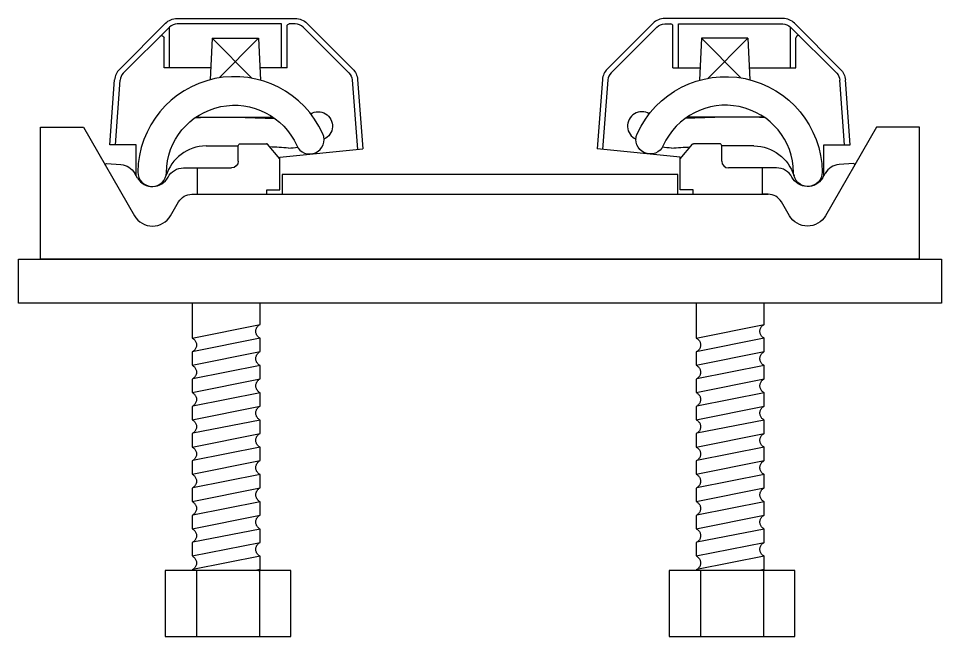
# Model space of a CAD drawing. Header units: metres. Extents: x -1 to 17, y -1 to 366.
# Drawn here: x -0.21 to 0.21, y 69.7897 to 70.071 of the extents above; entities that cross this region are included whole.
import ezdxf

# ---------------------------------------------------------------- set-up
doc = ezdxf.new("R2010")
doc.units = ezdxf.units.M

# ---------------------------------------------------------------- blocks, each defined once
blk = doc.blocks.new('SSB_SSB-BEVESTIGING_KUNSTSTOFPLAAT_ABC_1-D')
for p, q in [((-0.1640970289569814, 0.04783329396852787), (-0.1431126758055296, 0.06881764711997967)), ((-0.137809374945602, 0.07101434626243572), (-0.08402257838054503, 0.07101434626243572)), ((-0.09027097286983335, 0.04851434626243572), (-0.09027097286983335, 0.06851434626243573)), ((-0.08777097286983335, 0.04851434626243572), (-0.08777097286983335, 0.06751434626243573)), ((-0.08402257838054503, 0.06851434626243573), (-0.08677097286983336, 0.06851434626243573)), ((-0.07871927752300108, 0.06881764711997967), (-0.05790861302657868, 0.04800698262594379)), ((0.07872249136949831, 0.06881764711997967), (0.05791182687307592, 0.04800698262594379)), ((0.1378125887920993, 0.07101434626243572), (0.08402579222704226, 0.07101434626243572)), ((0.08402579222704226, 0.06851434626243573), (0.0867741867163306, 0.06851434626243573)), ((0.0877741867163306, 0.04851434626243572), (0.0877741867163306, 0.06751434626243573)), ((0.09027418671633058, 0.04851434626243572), (0.09027418671633058, 0.06851434626243573)), ((0.1641002428034786, 0.04783329396852787), (0.1431158896520268, 0.06881764711997967)), ((-0.1623292620040156, 0.04606552701556139), (-0.1413449088525638, 0.06704988016701319)), ((-0.1412709728698334, 0.04851434626243572), (-0.1412709728698334, 0.06712230133573613)), ((-0.05967637998147694, 0.04623921567342914), (-0.08048704447551573, 0.06704988016746502)), ((0.05967959382797417, 0.04623921567342914), (0.08049025832201297, 0.06704988016746502)), ((0.1412741867163306, 0.04851434626243572), (0.1412741867163306, 0.06712230133573613)), ((0.1623324758505129, 0.04606552701556139), (0.1413481226990611, 0.06704988016701319)), ((-0.1437709728698334, 0.04851434626243572), (-0.1437709728698334, 0.06220960258625128)), ((-0.1218043912606037, 0.06206708845499306), (-0.1227521878231171, 0.04311115779945322)), ((-0.1218043912606037, 0.06206708850267678), (-0.1037709251225679, 0.04379787499585946)), ((-0.1218043912606037, 0.06206708845499306), (-0.1008043912606037, 0.06206708845499306)), ((-0.1186660636228509, 0.04396610197710252), (-0.1008043912606037, 0.06206708850267678)), ((-0.1008043912606037, 0.06206708845499306), (-0.09984553212175525, 0.04289041629463318)), ((0.100807605107101, 0.06206708845499306), (0.09984874596825248, 0.04289041629463318)), ((0.1186692774693482, 0.04396610197710252), (0.100807605107101, 0.06206708850267678)), ((0.121807605107101, 0.06206708845499306), (0.100807605107101, 0.06206708845499306)), ((0.121807605107101, 0.06206708850267678), (0.1037741389690651, 0.04379787499585946)), ((0.121807605107101, 0.06206708845499306), (0.1227554016696144, 0.04311115779945322)), ((0.1437741867163306, 0.04851434626243572), (0.1437741867163306, 0.06220960258625128)), ((-0.1224820283914916, 0.04851434626243572), (-0.1437709728698334, 0.04851434626243572)), ((-0.08777097286983335, 0.04851434626243572), (-0.1001267361075545, 0.04851434626243572)), ((0.0877741867163306, 0.04851434626243572), (0.1001299499540517, 0.04851434626243572)), ((0.1224852422379889, 0.04851434626243572), (0.1437741867163306, 0.04851434626243572)), ((-0.1684159766630735, 0.01351434626243572), (-0.1662741140679398, 0.04307205006416916)), ((-0.1659094215099642, 0.01351434626243572), (-0.1637806520779879, 0.0428913644126551)), ((-0.05822122205302731, 0.04301162300985088), (-0.05580169430969545, 0.01142687825053363)), ((-0.05572852520271263, 0.04320257434509258), (-0.05331343093432079, 0.01167570458835835)), ((0.05573173904920987, 0.04320257434509258), (0.05331664478081802, 0.01167570458835835)), ((0.05822443589952454, 0.04301162300985088), (0.05580490815619269, 0.01142687825053363)), ((0.1659126353564614, 0.01351434626243572), (0.1637838659244852, 0.0428913644126551)), ((0.1684191905095708, 0.01351434626243572), (0.1662773279144371, 0.04307205006416916)), ((-0.1292611735697574, 0.02607150966047557), (-0.09414267948802736, 0.02606284241876565)), ((0.1292643874162546, 0.02607150966047557), (0.0941458933345246, 0.02606284241876565)), ((-0.1999983930767514, -0.03849279362298694), (-0.1999983930767514, 0.02150720637701306)), ((-0.1999983930767514, 0.02150720637701306), (-0.180463983076904, 0.02150720637701306)), ((-0.180463983076904, 0.02150720637701306), (-0.1572256330789067, -0.01874279362298694)), ((0.1804671969234012, 0.02150720637701306), (0.1572288469254039, -0.01874279362298694)), ((0.2000016069232486, 0.02150720637701306), (0.1804671969234012, 0.02150720637701306)), ((0.2000016069232486, -0.03849279362298694), (0.2000016069232486, 0.02150720637701306)), ((-0.1564159766630735, 0.01351434626243572), (-0.1684159766630735, 0.01351434626243572)), ((-0.1100031964362599, 0.006014344820006227), (-0.1100031971753575, 0.01301434482000623)), ((-0.1090031973064877, 0.01401434491537366), (-0.09710919724116103, 0.0140143462505177)), ((-0.09112019659886138, 0.007153346952421999), (-0.09672619722494856, 0.01383634627722058)), ((0.09112341044535861, 0.007153346952421999), (0.0967294110714458, 0.01383634627722058)), ((0.109006411152985, 0.01401434491537366), (0.09711241108765827, 0.0140143462505177)), ((0.1100064102827571, 0.006014344820006227), (0.1100064110218547, 0.01301434482000623)), ((0.1564191905095708, 0.01351434626243572), (0.1684191905095708, 0.01351434626243572)), ((-0.09100319661900722, 0.00790672700284631), (-0.05331343093432079, 0.01167570458835835)), ((0.09100641046550445, 0.00790672700284631), (0.05331664478081802, 0.01167570458835835)), ((-0.1700041963399388, 0.004949338468535279), (-0.1634071962774731, 0.004491339239104128)), ((-0.091003195077274, -0.006985652986542846), (-0.09100319661900722, 0.00790672700284631)), ((0.09100640892377124, -0.006985652986542846), (0.09100641046550445, 0.00790672700284631)), ((0.170007410186436, 0.004949338468535279), (0.1634104101239704, 0.004491339239104128)), ((-0.1558511956275441, -0.00162066008187976), (-0.157083195847366, 0.0005133397426441661)), ((-0.1348701960981823, 0.003014342149718141), (-0.1284968800247647, 0.003014342817290162)), ((-0.1284968800247647, 0.003014342817290162), (-0.1130031961263157, 0.0030143444385365)), ((-0.1284968787611462, -0.00898565727807727), (-0.1284968800247647, 0.003014342912657594)), ((-0.1284968787603953, -0.008992793622986937), (-0.1284968800247647, 0.003014342912657594)), ((0.1285000938712619, 0.003014342817290162), (0.113006409972813, 0.0030143444385365)), ((0.1285000926076435, -0.00898565727807727), (0.1285000938712619, 0.003014342912657594)), ((0.1285000926068926, -0.008992793622986937), (0.1285000938712619, 0.003014342912657594)), ((0.1348734099446796, 0.003014342149718141), (0.1285000938712619, 0.003014342817290162)), ((0.1558544094740413, -0.00162066008187976), (0.1570864096938633, 0.0005133397426441661)), ((-0.097003195077274, -0.006985653749482299), (-0.091003195077274, -0.006985652986542846)), ((-0.09700319487389353, -0.008992793622986937), (-0.097003195077274, -0.006985653749482299)), ((0.09700640892377124, -0.006985653749482299), (0.09100640892377124, -0.006985652986542846)), ((0.09700640872039076, -0.008992793622986937), (0.09700640892377124, -0.006985653749482299)), ((-0.1407711530745961, -0.01874279362298694), (-0.1371627130688168, -0.01249279362298694)), ((-0.1311051948250271, -0.008985657564179565), (-0.1284968787611462, -0.00898565727807727)), ((-0.1311005330742337, -0.008992793622986937), (0.1311037469326519, -0.008992793622986937)), ((0.1311084086715244, -0.008985657564179565), (0.1285000926076435, -0.00898565727807727)), ((0.1407743669210933, -0.01874279362298694), (0.1371659269153141, -0.01249279362298694)), ((0.2000016069232486, -0.03849279362298694), (-0.1999983930767514, -0.03849279362298694)), ((-0.1309983930711897, -0.05849279356338229), (-0.130998393110279, -0.07443051593639102)), ((-0.099998393110279, -0.06823051594831195), (-0.09999839312222175, -0.05849279356338229)), ((0.09836669228474784, -0.05849279356338229), (0.09836669224565849, -0.07443051593639102)), ((0.1293666922456585, -0.06823051594831195), (0.1293666922337157, -0.05849279356338229)), ((-0.130998393110279, -0.07443051593639102), (-0.09999839311027754, -0.06823051594831268)), ((0.09836669224565849, -0.07443051593639102), (0.1293666922456599, -0.06823051594831268)), ((-0.099998393110279, -0.074555071285741), (-0.1309983931102804, -0.0807550712738208)), ((-0.099998393110279, -0.0806305159244701), (-0.099998393110279, -0.074555071285741)), ((0.1293666922456585, -0.074555071285741), (0.09836669224565704, -0.0807550712738208)), ((0.1293666922456585, -0.0806305159244701), (0.1293666922456585, -0.074555071285741)), ((-0.130998393110279, -0.08683051591254917), (-0.09999839311027754, -0.08063051592447082)), ((-0.130998393110279, -0.08075507127382008), (-0.130998393110279, -0.08683051591254917)), ((0.09836669224565849, -0.08683051591254917), (0.1293666922456599, -0.08063051592447082)), ((0.09836669224565849, -0.08075507127382008), (0.09836669224565849, -0.08683051591254917)), ((-0.099998393110279, -0.08695507126189914), (-0.130707945174817, -0.09300017010308947)), ((-0.099998393110279, -0.09303051590062823), (-0.099998393110279, -0.08695507126189914)), ((0.1293666922456585, -0.08695507126189914), (0.09865714018112048, -0.09300017010308947)), ((0.1293666922456585, -0.09303051590062823), (0.1293666922456585, -0.08695507126189914)), ((-0.130998393110279, -0.09923051582910267), (-0.09999839311027754, -0.09303051584102433)), ((-0.130998393110279, -0.09315507124997821), (-0.130998393110279, -0.09923051582910267)), ((0.09836669224565849, -0.09923051582910267), (0.1293666922456599, -0.09303051584102433)), ((0.09836669224565849, -0.09315507124997821), (0.09836669224565849, -0.09923051582910267)), ((-0.099998393110279, -0.09935507117845264), (-0.130707945174817, -0.105400170019643)), ((-0.09999839310282842, -0.1054305159959957), (-0.099998393110279, -0.09935507129766193)), ((0.1293666922456585, -0.09935507117845264), (0.09865714018112048, -0.105400170019643)), ((0.1293666922531091, -0.1054305159959957), (0.1293666922456585, -0.09935507129766193)), ((-0.130998393110279, -0.1116305159244701), (-0.09999839311027754, -0.1054305159363918)), ((-0.130998393110279, -0.105555071285741), (-0.130998393110279, -0.1116305159244701)), ((0.09836669224565849, -0.1116305159244701), (0.1293666922456599, -0.1054305159363918)), ((0.09836669224565849, -0.105555071285741), (0.09836669224565849, -0.1116305159244701)), ((-0.099998393110279, -0.1117550712738201), (-0.130707945174817, -0.1178001701150104)), ((-0.09999839312518016, -0.1178305159125492), (-0.09999839310282842, -0.1117550713334247)), ((0.1293666922456585, -0.1117550712738201), (0.09865714018112048, -0.1178001701150104)), ((0.1293666922307573, -0.1178305159125492), (0.1293666922531091, -0.1117550713334247)), ((-0.130998393110279, -0.1240305158410236), (-0.09999839311027754, -0.1178305158529453)), ((-0.1309983931251802, -0.1179550712618991), (-0.130998393110279, -0.1240305158410236)), ((0.09836669224565849, -0.1240305158410236), (0.1293666922456599, -0.1178305158529453)), ((0.09836669223075734, -0.1179550712618991), (0.09836669224565849, -0.1240305158410236)), ((-0.099998393110279, -0.1241550711903736), (-0.130707945174817, -0.1302001700315639)), ((-0.09999839311772958, -0.1302305158887073), (-0.099998393110279, -0.1241550712499782)), ((0.1293666922456585, -0.1241550711903736), (0.09865714018112048, -0.1302001700315639)), ((0.1293666922382079, -0.1302305158887073), (0.1293666922456585, -0.1241550712499782)), ((-0.1309983926259913, -0.1364305175457164), (-0.09999839262598981, -0.1302305175576381)), ((-0.1309983931177296, -0.1303550712976619), (-0.1309983931028284, -0.136430515936391)), ((0.09836669223820792, -0.1303550712976619), (0.09836669225310907, -0.136430515936391)), ((0.09836669272994623, -0.1364305175457164), (0.1293666927299477, -0.1302305175576381)), ((-0.09999839262599126, -0.1365550728950664), (-0.1307079446905293, -0.1426001717362567)), ((-0.099998393110279, -0.1426305159244701), (-0.099998393110279, -0.136555071285741)), ((0.1293666927299462, -0.1365550728950664), (0.09865714066540823, -0.1426001717362567)), ((0.1293666922456585, -0.1426305159244701), (0.1293666922456585, -0.136555071285741)), ((-0.130998393110279, -0.1488305159721538), (-0.09999839311027754, -0.1426305159840755)), ((-0.1309983931177296, -0.1427550712738201), (-0.130998393110279, -0.1488305159721538)), ((0.09836669224565849, -0.1488305159721538), (0.1293666922456599, -0.1426305159840755)), ((0.09836669223820792, -0.1427550712738201), (0.09836669224565849, -0.1488305159721538)), ((-0.099998393110279, -0.1489550713215038), (-0.130707945174817, -0.1550001701626941)), ((-0.09999839312518016, -0.1550305159006282), (-0.099998393110279, -0.1489550712618991)), ((0.1293666922456585, -0.1489550713215038), (0.09865714018112048, -0.1550001701626941)), ((0.1293666922307573, -0.1550305159006282), (0.1293666922456585, -0.1489550712618991)), ((-0.1309983931177296, -0.1612305158291027), (-0.09999839311772812, -0.1550305158410243)), ((-0.130998393110279, -0.1551550711903736), (-0.1309983931177296, -0.1612305158291027)), ((0.09836669223820792, -0.1612305158291027), (0.1293666922382094, -0.1550305158410243)), ((0.09836669224565849, -0.1551550711903736), (0.09836669223820792, -0.1612305158291027)), ((-0.09999839311772958, -0.1613550711784526), (-0.1307079451822676, -0.167400170019643)), ((-0.099998393110279, -0.1674305159959957), (-0.099998393110279, -0.1613550712976619)), ((0.1293666922382079, -0.1613550711784526), (0.09865714017366992, -0.167400170019643)), ((0.1293666922456585, -0.1674305159959957), (0.1293666922456585, -0.1613550712976619)), ((-0.1309983926334418, -0.1736305153880283), (-0.09999839263344039, -0.16743051539995)), ((-0.130998393110279, -0.167555071285741), (-0.130998393110279, -0.1736305159244701)), ((0.09836669224565849, -0.167555071285741), (0.09836669224565849, -0.1736305159244701)), ((0.09836669272249565, -0.1736305153880283), (0.1293666927224971, -0.16743051539995)), ((-0.09999839263344185, -0.1737550707373783), (-0.1307079446979798, -0.1798001695785686)), ((-0.099998393110279, -0.1798305159125492), (-0.09999839312518016, -0.1737550713334247)), ((0.1293666927224957, -0.1737550707373783), (0.09865714065795765, -0.1798001695785686)), ((0.1293666922456585, -0.1798305159125492), (0.1293666922307573, -0.1737550713334247)), ((-0.130998393110279, -0.1799550712618991), (-0.130998393111107, -0.1802927936229695)), ((-0.1289659563263471, -0.1802927936229695), (-0.1289659563263471, -0.2102927936229695)), ((-0.099998393110279, -0.1798305159125492), (-0.1023467982876595, -0.1802927936229695)), ((-0.10039574132821, -0.1802927936229695), (-0.10039574132821, -0.2102927936229695)), ((0.09836669224565849, -0.1799550712618991), (0.09836669224483048, -0.1802927936229695)), ((0.1003991290295904, -0.1802927936229695), (0.1003991290295904, -0.2102927936229695)), ((0.1293666922456585, -0.1798305159125492), (0.127018287068278, -0.1802927936229695)), ((0.1289693440277275, -0.1802927936229695), (0.1289693440277275, -0.2102927936229695))]:
    blk.add_line(p, q)
at = {"ltscale": 100}
for p, q in [((-0.1564159766630735, -0.0006423789003318234), (-0.1564159766630735, 0.01351434626243572)), ((0.1564191905095708, -0.0006423789003318234), (0.1564191905095708, 0.01351434626243572))]:
    blk.add_line(p, q, dxfattribs=at)
at = {"flags": 128}
for points in [[(-0.09027097286983335, 0.06851434626243573), (-0.137809374945602, 0.06851434626243573)], [(0.09027418671633058, 0.06851434626243573), (0.1378125887920993, 0.06851434626243573)], [(-0.09999839360201732, -0.07455506925918308), (-0.100288911394123, -0.07440012579299655), (-0.1005632286586799, -0.07421882276870456), (-0.1008195322074927, -0.07401240008212771), (-0.1010555284538306, -0.07378257410861698), (-0.1012685339965858, -0.07353202479221073), (-0.1014571409740485, -0.07326250689365116), (-0.1016198187389411, -0.07297605162002292), (-0.1017545455017127, -0.07267633091546741), (-0.1018604617484845, -0.07236567150689807), (-0.1019368725338019, -0.07204614292718615), (-0.1019830625572242, -0.07172002439834323), (-0.1019983916797675, -0.07139165525771823), (-0.1019828944572248, -0.07106379156448094), (-0.1019367115863599, -0.07073860775567738), (-0.1018600099527277, -0.07041835432388034), (-0.1017537146278657, -0.0701071513805553), (-0.101618950880412, -0.0698078311000034), (-0.1014566784271039, -0.06952235828973499), (-0.1012678628333844, -0.0692526878032848), (-0.1010546761074103, -0.06900210033990589), (-0.1008194284805097, -0.06877310400344577), (-0.100563751987461, -0.06856714855767933), (-0.1002892749899067, -0.06838568340875355), (-0.09999839358711615, -0.06823052059747424)], [(0.1293666917539202, -0.07455506925918308), (0.1290761739618145, -0.07440012579299655), (0.1288018566972576, -0.07421882276870456), (0.1285455531484447, -0.07401240008212771), (0.1283095569021069, -0.07378257410861698), (0.1280965513593517, -0.07353202479221073), (0.127907944381889, -0.07326250689365116), (0.1277452666169964, -0.07297605162002292), (0.1276105398542248, -0.07267633091546741), (0.127504623607453, -0.07236567150689807), (0.1274282128221355, -0.07204614292718615), (0.1273820227987133, -0.07172002439834323), (0.12736669367617, -0.07139165525771823), (0.1273821908987127, -0.07106379156448094), (0.1274283737695776, -0.07073860775567738), (0.1275050754032098, -0.07041835432388034), (0.1276113707280718, -0.0701071513805553), (0.1277461344755255, -0.0698078311000034), (0.1279084069288336, -0.06952235828973499), (0.1280972225225531, -0.0692526878032848), (0.1283104092485272, -0.06900210033990589), (0.1285456568754278, -0.06877310400344577), (0.1288013333684765, -0.06856714855767933), (0.1290758103660308, -0.06838568340875355), (0.1293666917688213, -0.06823052059747424)], [(-0.1309983926334418, -0.07443051945306507), (-0.1307078784101643, -0.07458546297885624), (-0.1304337029972114, -0.07476666097976413), (-0.1301776497879066, -0.07497284542657581), (-0.1299415808239021, -0.07520266186334339), (-0.1297284477272071, -0.07545330648757663), (-0.1295400100269355, -0.07572250973321644), (-0.1293775110908784, -0.07600846897699085), (-0.1292423599281348, -0.07630895268060413), (-0.1291362910711207, -0.07662003164626804), (-0.1290599363290705, -0.07693933134414402), (-0.1290138023563661, -0.07726473455764499), (-0.1289983933486976, -0.07759383802749363), (-0.1290139346637763, -0.07792224531509129), (-0.1290601342388429, -0.07824729566909519), (-0.1291366546594538, -0.07856681477166857), (-0.1292431169145741, -0.0788785518918201), (-0.1293781834163703, -0.07917844425775257), (-0.1295404987999238, -0.07946385031081882), (-0.1297289317169227, -0.07973291044570652), (-0.1299423330345191, -0.07998372679092136), (-0.1301781588115729, -0.08021320002414432), (-0.1304339485683478, -0.08041910778619495), (-0.1307079451599159, -0.08060016285516468), (-0.130998392648343, -0.0807550681147739)], [(0.09836669272249565, -0.07443051945306507), (0.09865720694577322, -0.07458546297885624), (0.09893138235872612, -0.07476666097976413), (0.09918743556803093, -0.07497284542657581), (0.09942350453203544, -0.07520266186334339), (0.09963663762873039, -0.07545330648757663), (0.09982507532900199, -0.07572250973321644), (0.0999875742650591, -0.07600846897699085), (0.1001227254278027, -0.07630895268060413), (0.1002287942848168, -0.07662003164626804), (0.100305149026867, -0.07693933134414402), (0.1003512829995714, -0.07726473455764499), (0.1003666920072399, -0.07759383802749363), (0.1003511506921612, -0.07792224531509129), (0.1003049511170946, -0.07824729566909519), (0.1002284306964837, -0.07856681477166857), (0.1001219684413634, -0.0788785518918201), (0.09998690193956718, -0.07917844425775257), (0.09982458655601367, -0.07946385031081882), (0.09963615363901482, -0.07973291044570652), (0.09942275232141838, -0.07998372679092136), (0.09918692654436455, -0.08021320002414432), (0.09893113678758965, -0.08041910778619495), (0.09865714019602165, -0.08060016285516468), (0.09836669270759449, -0.0807550681147739)], [(-0.09999839358711615, -0.08695506702996936), (-0.1002889113866724, -0.08680012356378285), (-0.1005632286586799, -0.0866188204798862), (-0.1008195322000422, -0.08641239779330936), (-0.1010555284538306, -0.08618257170058932), (-0.1012685339891352, -0.08593202244378773), (-0.1014571409740485, -0.08566250454522815), (-0.1016198187389411, -0.08537604939080921), (-0.1017545455017127, -0.08507632862664904), (-0.1018604617633857, -0.08476566921807971), (-0.1019368725189008, -0.0844461406383678), (-0.1019830625572242, -0.08412002216912952), (-0.1019983916648664, -0.08379165302850453), (-0.1019828944646753, -0.08346378927566257), (-0.1019367116012611, -0.08313860540725437), (-0.1018600099750794, -0.08281835209466663), (-0.1017537146129645, -0.08250714909173694), (-0.1016189508878626, -0.08220782887078967), (-0.1014566784345545, -0.08192235600091663), (-0.1012678628482856, -0.0816526950512096), (-0.1010546760925092, -0.08140209799148289), (-0.1008194284954108, -0.08117310177423206), (-0.100563751987461, -0.08096714626886096), (-0.1002892749973573, -0.08078568106033054), (-0.09999839357966557, -0.08063051824905124)], [(0.1293666917688213, -0.08695506702996936), (0.1290761739692651, -0.08680012356378285), (0.1288018566972576, -0.0866188204798862), (0.1285455531558953, -0.08641239779330936), (0.1283095569021069, -0.08618257170058932), (0.1280965513668023, -0.08593202244378773), (0.127907944381889, -0.08566250454522815), (0.1277452666169964, -0.08537604939080921), (0.1276105398542248, -0.08507632862664904), (0.1275046235925518, -0.08476566921807971), (0.1274282128370367, -0.0844461406383678), (0.1273820227987133, -0.08412002216912952), (0.1273666936910711, -0.08379165302850453), (0.1273821908912622, -0.08346378927566257), (0.1274283737546764, -0.08313860540725437), (0.127505075380858, -0.08281835209466663), (0.1276113707429729, -0.08250714909173694), (0.1277461344680749, -0.08220782887078967), (0.127908406921383, -0.08192235600091663), (0.1280972225076519, -0.0816526950512096), (0.1283104092634283, -0.08140209799148289), (0.1285456568605267, -0.08117310177423206), (0.1288013333684765, -0.08096714626886096), (0.1290758103585802, -0.08078568106033054), (0.1293666917762719, -0.08063051824905124)], [(-0.1309983926408924, -0.08683051716424671), (-0.1307078784027137, -0.08698546057082858), (-0.1304337029823102, -0.08716665875055042), (-0.1301776497730054, -0.08737284313775745), (-0.1299415808239021, -0.0876026691112682), (-0.1297284477123059, -0.08785330425836292), (-0.1295400100269355, -0.08812250750400272), (-0.1293775110759773, -0.08840846668817248), (-0.1292423599132337, -0.08870895033218112), (-0.1291362910934724, -0.08902002941705432), (-0.1290599363514222, -0.0893393291149303), (-0.1290138023489155, -0.08966473226882664), (-0.1289983933337964, -0.08999383573867527), (-0.1290139346563257, -0.09032224302627292), (-0.1290601342239417, -0.09064729338027683), (-0.1291366546669044, -0.09096681242324557), (-0.1292431169071235, -0.09127854954339709), (-0.1293781834014691, -0.09157844196893421), (-0.1295404987850227, -0.09186384808160511), (-0.1297289317169227, -0.09213290815688815), (-0.1299423330345191, -0.09238372456170764), (-0.1301781588115729, -0.09261319761611667), (-0.1304339485683478, -0.0928191054973766), (-0.130707945174817, -0.09300017010308947), (-0.130998392648343, -0.09315507536269871)], [(0.09836669271504507, -0.08683051716424671), (0.0986572069532238, -0.08698546057082858), (0.09893138237362728, -0.08716665875055042), (0.0991874355829321, -0.08737284313775745), (0.09942350453203544, -0.0876026691112682), (0.09963663764363155, -0.08785330425836292), (0.09982507532900199, -0.08812250750400272), (0.09998757427996025, -0.08840846668817248), (0.1001227254427038, -0.08870895033218112), (0.1002287942624651, -0.08902002941705432), (0.1003051490045153, -0.0893393291149303), (0.100351283007022, -0.08966473226882664), (0.1003666920221411, -0.08999383573867527), (0.1003511506996118, -0.09032224302627292), (0.1003049511319958, -0.09064729338027683), (0.1002284306890331, -0.09096681242324557), (0.100121968448814, -0.09127854954339709), (0.09998690195446834, -0.09157844196893421), (0.09982458657091484, -0.09186384808160511), (0.09963615363901482, -0.09213290815688815), (0.09942275232141838, -0.09238372456170764), (0.09918692654436455, -0.09261319761611667), (0.09893113678758965, -0.0928191054973766), (0.09865714018112048, -0.09300017010308947), (0.09836669270759449, -0.09315507536269871)], [(-0.09999839360201732, -0.09935507427789417), (-0.1002889114090242, -0.09920012121535984), (-0.1005632286586799, -0.09901882772781101), (-0.1008195322223939, -0.09881239544488636), (-0.1010555284538306, -0.09858257900811877), (-0.1012685339965858, -0.09833202969171252), (-0.1014571409814991, -0.09806250225640979), (-0.1016198187463917, -0.09777604710199085), (-0.1017545455091633, -0.09747632627822604), (-0.1018604617633857, -0.09716566692926136), (-0.1019368725487031, -0.09684613834954944), (-0.1019830625646748, -0.09652001982070652), (-0.1019983916797675, -0.09619166027642932), (-0.1019828944721259, -0.09586378704644885), (-0.1019367115863599, -0.09553860317804065), (-0.1018600099527277, -0.09521835940219608), (-0.101753714605514, -0.09490714674331394), (-0.1016189508953132, -0.09460782652236667), (-0.1014566784420051, -0.09432235371209827), (-0.1012678628482856, -0.09405269276239124), (-0.1010546761074103, -0.09380210523940768), (-0.1008194284879603, -0.09357309942580906), (-0.1005637519800104, -0.0933671439800426), (-0.1002892749824561, -0.09318567883111682), (-0.09999839360201732, -0.09303051601983753)], [(0.1293666917539202, -0.09935507427789417), (0.1290761739469133, -0.09920012121535984), (0.1288018566972576, -0.09901882772781101), (0.1285455531335436, -0.09881239544488636), (0.1283095569021069, -0.09858257900811877), (0.1280965513593517, -0.09833202969171252), (0.1279079443744384, -0.09806250225640979), (0.1277452666095458, -0.09777604710199085), (0.1276105398467742, -0.09747632627822604), (0.1275046235925518, -0.09716566692926136), (0.1274282128072344, -0.09684613834954944), (0.1273820227912627, -0.09652001982070652), (0.12736669367617, -0.09619166027642932), (0.1273821908838116, -0.09586378704644885), (0.1274283737695776, -0.09553860317804065), (0.1275050754032098, -0.09521835940219608), (0.1276113707504235, -0.09490714674331394), (0.1277461344606243, -0.09460782652236667), (0.1279084069139324, -0.09432235371209827), (0.1280972225076519, -0.09405269276239124), (0.1283104092485272, -0.09380210523940768), (0.1285456568679772, -0.09357309942580906), (0.1288013333759271, -0.0933671439800426), (0.1290758103734814, -0.09318567883111682), (0.1293666917539202, -0.09303051601983753)], [(-0.1309983926334418, -0.0992305148158237), (-0.1307078784027137, -0.09938545834161487), (-0.1304337029823102, -0.09956665646173206), (-0.1301776497953571, -0.09977284084893909), (-0.1299415808239021, -0.1000026668224498), (-0.1297284477272071, -0.1002533115062877), (-0.1295400100120343, -0.1005225050959751), (-0.1293775110759773, -0.1008084644589588), (-0.1292423599281348, -0.1011089575801059), (-0.1291362910785712, -0.1014200366649791), (-0.1290599363365211, -0.1017393363628551), (-0.1290138023414649, -0.1020647300396129), (-0.128998393341247, -0.1023938335094615), (-0.1290139346563257, -0.1027222502741977), (-0.1290601342164912, -0.1030472910914585), (-0.1291366546520032, -0.1033668101940319), (-0.1292431169071235, -0.1036785472545787), (-0.1293781834089197, -0.1039784396801158), (-0.1295404987850227, -0.1042638457927867), (-0.1297289317169227, -0.1045329058680698), (-0.1299423330196179, -0.1047837222728893), (-0.1301781588264741, -0.105013195386903), (-0.1304339485683478, -0.1052191126856968), (-0.1307079451599159, -0.1054001678142711), (-0.1309983926334418, -0.105555073133485)], [(0.09836669272249565, -0.0992305148158237), (0.0986572069532238, -0.09938545834161487), (0.09893138237362728, -0.09956665646173206), (0.09918743556058035, -0.09977284084893909), (0.09942350453203544, -0.1000026668224498), (0.09963663762873039, -0.1002533115062877), (0.09982507534390316, -0.1005225050959751), (0.09998757427996025, -0.1008084644589588), (0.1001227254278027, -0.1011089575801059), (0.1002287942773663, -0.1014200366649791), (0.1003051490194164, -0.1017393363628551), (0.1003512830144726, -0.1020647300396129), (0.1003666920146905, -0.1023938335094615), (0.1003511506996118, -0.1027222502741977), (0.1003049511394463, -0.1030472910914585), (0.1002284307039343, -0.1033668101940319), (0.100121968448814, -0.1036785472545787), (0.09998690194701776, -0.1039784396801158), (0.09982458657091484, -0.1042638457927867), (0.09963615363901482, -0.1045329058680698), (0.09942275233631954, -0.1047837222728893), (0.09918692652946338, -0.105013195386903), (0.09893113678758965, -0.1052191126856968), (0.09865714019602165, -0.1054001678142711), (0.09836669272249565, -0.105555073133485)], [(-0.09999839358711615, -0.1117550719890758), (-0.100288911394123, -0.1116001284632846), (-0.1005632286437787, -0.1114188254985973), (-0.1008195322074927, -0.111212393156068), (-0.10105552844638, -0.1109825767193004), (-0.1012685339965858, -0.1107320274028942), (-0.1014571409740485, -0.1104624999675914), (-0.1016198187463917, -0.1101760543499156), (-0.1017545454868116, -0.1098763335857555), (-0.1018604617484845, -0.1095656647000476), (-0.1019368725338019, -0.1092461360607311), (-0.1019830625572242, -0.108920027128236), (-0.1019983916648664, -0.108591657987611), (-0.1019828944721259, -0.1082637942943737), (-0.1019367116012611, -0.1079386008296176), (-0.1018600099601783, -0.1076183570537731), (-0.1017537146129645, -0.1073071540508434), (-0.101618950880412, -0.1070078337702915), (-0.1014566784271039, -0.1067223514232799), (-0.1012678628482856, -0.1064526904735729), (-0.1010546761148609, -0.1062021029505893), (-0.1008194284805097, -0.1059731067333385), (-0.100563751987461, -0.1057671417508289), (-0.1002892749899067, -0.1055856765422985), (-0.09999839358711615, -0.1054305137310192)], [(0.1293666917688213, -0.1117550719890758), (0.1290761739618145, -0.1116001284632846), (0.1288018567121588, -0.1114188254985973), (0.1285455531484447, -0.111212393156068), (0.1283095569095574, -0.1109825767193004), (0.1280965513593517, -0.1107320274028942), (0.127907944381889, -0.1104624999675914), (0.1277452666095458, -0.1101760543499156), (0.1276105398691259, -0.1098763335857555), (0.127504623607453, -0.1095656647000476), (0.1274282128221355, -0.1092461360607311), (0.1273820227987133, -0.108920027128236), (0.1273666936910711, -0.108591657987611), (0.1273821908838116, -0.1082637942943737), (0.1274283737546764, -0.1079386008296176), (0.1275050753957592, -0.1076183570537731), (0.1276113707429729, -0.1073071540508434), (0.1277461344755255, -0.1070078337702915), (0.1279084069288336, -0.1067223514232799), (0.1280972225076519, -0.1064526904735729), (0.1283104092410766, -0.1062021029505893), (0.1285456568754278, -0.1059731067333385), (0.1288013333684765, -0.1057671417508289), (0.1290758103660308, -0.1055856765422985), (0.1293666917688213, -0.1054305137310192)], [(-0.1309983926334418, -0.1116305125270053), (-0.1307078784101643, -0.1117854560527965), (-0.1304337029972114, -0.1119666541133091), (-0.1301776497879066, -0.1121728385005161), (-0.1299415808164515, -0.1124026645336315), (-0.1297284477346577, -0.1126533091578647), (-0.1295400100120343, -0.1129225124035045), (-0.1293775110759773, -0.1132084621105358), (-0.1292423599132337, -0.1135089553508922), (-0.1291362910785712, -0.1138200343165561), (-0.1290599363365211, -0.1141393340144321), (-0.1290138023563661, -0.1144647276911899), (-0.128998393341247, -0.1147938407573864), (-0.1290139346637763, -0.115122248044984), (-0.1290601342239417, -0.1154472888026401), (-0.1291366546520032, -0.1157668174419567), (-0.1292431169071235, -0.1160785545621082), (-0.1293781834163703, -0.1163784469876453), (-0.1295404987850227, -0.1166638529811069), (-0.1297289317318238, -0.1169329035792514), (-0.1299423330345191, -0.1171837295208141), (-0.1301781588115729, -0.1174131930980846), (-0.1304339485534467, -0.117619110456483), (-0.1307079451450147, -0.1178001655254528), (-0.1309983926408924, -0.117955070785062)], [(0.09836669272249565, -0.1116305125270053), (0.09865720694577322, -0.1117854560527965), (0.09893138235872612, -0.1119666541133091), (0.09918743556803093, -0.1121728385005161), (0.09942350453948602, -0.1124026645336315), (0.0996366376212798, -0.1126533091578647), (0.09982507534390316, -0.1129225124035045), (0.09998757427996025, -0.1132084621105358), (0.1001227254427038, -0.1135089553508922), (0.1002287942773663, -0.1138200343165561), (0.1003051490194164, -0.1141393340144321), (0.1003512829995714, -0.1144647276911899), (0.1003666920146905, -0.1147938407573864), (0.1003511506921612, -0.115122248044984), (0.1003049511319958, -0.1154472888026401), (0.1002284307039343, -0.1157668174419567), (0.100121968448814, -0.1160785545621082), (0.09998690193956718, -0.1163784469876453), (0.09982458657091484, -0.1166638529811069), (0.09963615362411365, -0.1169329035792514), (0.09942275232141838, -0.1171837295208141), (0.09918692654436455, -0.1174131930980846), (0.0989311368024908, -0.117619110456483), (0.09865714021092281, -0.1178001655254528), (0.09836669271504507, -0.117955070785062)], [(-0.09999839357966557, -0.1241550697598621), (-0.100288911394123, -0.1240001262340709), (-0.1005632286661305, -0.1238188231501743), (-0.1008195322074927, -0.1236124004039928), (-0.1010555284538306, -0.1233825744304821), (-0.1012685339965858, -0.1231320251140758), (-0.1014571409889497, -0.1228625072155162), (-0.1016198187389411, -0.1225760521207019), (-0.1017545455166139, -0.1222763312373325), (-0.1018604617633857, -0.1219656718883678), (-0.1019368725338019, -0.1216461432490513), (-0.1019830625572242, -0.121320024779813), (-0.1019983916648664, -0.1209916557583973), (-0.1019828944572248, -0.1206637920055553), (-0.1019367116087116, -0.1203386081371471), (-0.1018600099601783, -0.1200183547649547), (-0.1017537146129645, -0.1197071517024204), (-0.1016189508953132, -0.1194078315410778), (-0.1014566784196533, -0.1191223490748569), (-0.1012678628482856, -0.1188526881847545), (-0.1010546761074103, -0.118602100661771), (-0.1008194284954108, -0.1183731043849155), (-0.100563751987461, -0.118167148939149), (-0.1002892749973573, -0.1179856741938755), (-0.09999839359456673, -0.1178305114422008)], [(0.1293666917762719, -0.1241550697598621), (0.1290761739618145, -0.1240001262340709), (0.128801856689807, -0.1238188231501743), (0.1285455531484447, -0.1236124004039928), (0.1283095569021069, -0.1233825744304821), (0.1280965513593517, -0.1231320251140758), (0.1279079443669878, -0.1228625072155162), (0.1277452666169964, -0.1225760521207019), (0.1276105398393236, -0.1222763312373325), (0.1275046235925518, -0.1219656718883678), (0.1274282128221355, -0.1216461432490513), (0.1273820227987133, -0.121320024779813), (0.1273666936910711, -0.1209916557583973), (0.1273821908987127, -0.1206637920055553), (0.1274283737472258, -0.1203386081371471), (0.1275050753957592, -0.1200183547649547), (0.1276113707429729, -0.1197071517024204), (0.1277461344606243, -0.1194078315410778), (0.1279084069362842, -0.1191223490748569), (0.1280972225076519, -0.1188526881847545), (0.1283104092485272, -0.118602100661771), (0.1285456568605267, -0.1183731043849155), (0.1288013333684765, -0.118167148939149), (0.1290758103585802, -0.1179856741938755), (0.1293666917613708, -0.1178305114422008)], [(-0.1309983926334418, -0.1240305197749302), (-0.1307078784101643, -0.1241854633007213), (-0.1304337029748596, -0.1243666614208385), (-0.1301776497879066, -0.1245728457484409), (-0.1299415808388032, -0.1248026621852085), (-0.1297284477272071, -0.1250533068690464), (-0.1295400100343861, -0.1253225101742908), (-0.1293775110610761, -0.125608464590089), (-0.1292423599281348, -0.1259089530024692), (-0.1291362910785712, -0.1262200320873424), (-0.1290599363216199, -0.1265393317852184), (-0.1290138023563661, -0.1268647302303478), (-0.1289983933486976, -0.1271938384089634), (-0.1290139346637763, -0.127522245696561), (-0.1290601342164912, -0.127847291341798), (-0.1291366546669044, -0.1281668151531383), (-0.1292431168996729, -0.1284785522136852), (-0.1293781834163703, -0.1287784445796177), (-0.1295404987775721, -0.1290638507518932), (-0.1297289317243732, -0.1293329061184093), (-0.1299423330270685, -0.1295837272916004), (-0.1301781588115729, -0.1298131955776378), (-0.1304339485757984, -0.1300191081676647), (-0.130707945174817, -0.130200168005006), (-0.1309983926334418, -0.1303550733242199)], [(0.09836669272249565, -0.1240305197749302), (0.09865720694577322, -0.1241854633007213), (0.09893138238107786, -0.1243666614208385), (0.09918743556803093, -0.1245728457484409), (0.09942350451713429, -0.1248026621852085), (0.09963663762873039, -0.1250533068690464), (0.09982507532155142, -0.1253225101742908), (0.09998757429486141, -0.125608464590089), (0.1001227254278027, -0.1259089530024692), (0.1002287942773663, -0.1262200320873424), (0.1003051490343176, -0.1265393317852184), (0.1003512829995714, -0.1268647302303478), (0.1003666920072399, -0.1271938384089634), (0.1003511506921612, -0.127522245696561), (0.1003049511394463, -0.127847291341798), (0.1002284306890331, -0.1281668151531383), (0.1001219684562646, -0.1284785522136852), (0.09998690193956718, -0.1287784445796177), (0.09982458657836542, -0.1290638507518932), (0.09963615363156424, -0.1293329061184093), (0.09942275232886896, -0.1295837272916004), (0.09918692654436455, -0.1298131955776378), (0.09893113678013907, -0.1300191081676647), (0.09865714018112048, -0.130200168005006), (0.09836669272249565, -0.1303550733242199)], [(-0.09999839358711615, -0.136555072120206), (-0.100288911394123, -0.1364001239452526), (-0.1005632286586799, -0.1362188256297275), (-0.1008195322074927, -0.1360123933468029), (-0.1010555284389295, -0.1357825769100353), (-0.1012685340040363, -0.1355320276532337), (-0.1014571409740485, -0.1352625049266979), (-0.1016198187389411, -0.1349760497126743), (-0.1017545455017127, -0.1346763290081188), (-0.1018604617559351, -0.1343656695995494), (-0.1019368725338019, -0.1340461361918613), (-0.1019830625721253, -0.1337200224909946), (-0.1019983916797675, -0.1333916534099742), (-0.1019828944795765, -0.1330637896571323), (-0.1019367116012611, -0.1327386059079334), (-0.1018600099601783, -0.1324183572445079), (-0.1017537146129645, -0.1321071494732067), (-0.1016189508878626, -0.1318078291926548), (-0.1014566784420051, -0.1315223516140148), (-0.1012678628557362, -0.1312526906643078), (-0.1010546761074103, -0.1310021032009288), (-0.1008194284954108, -0.1307731020960971), (-0.100563751987461, -0.1305671466503307), (-0.1002892749899067, -0.1303856766734287), (-0.09999839358711615, -0.130230513921754)], [(0.1293666917688213, -0.136555072120206), (0.1290761739618145, -0.1364001239452526), (0.1288018566972576, -0.1362188256297275), (0.1285455531484447, -0.1360123933468029), (0.128309556917008, -0.1357825769100353), (0.1280965513519012, -0.1355320276532337), (0.127907944381889, -0.1352625049266979), (0.1277452666169964, -0.1349760497126743), (0.1276105398542248, -0.1346763290081188), (0.1275046236000024, -0.1343656695995494), (0.1274282128221355, -0.1340461361918613), (0.1273820227838121, -0.1337200224909946), (0.12736669367617, -0.1333916534099742), (0.127382190876361, -0.1330637896571323), (0.1274283737546764, -0.1327386059079334), (0.1275050753957592, -0.1324183572445079), (0.1276113707429729, -0.1321071494732067), (0.1277461344680749, -0.1318078291926548), (0.1279084069139324, -0.1315223516140148), (0.1280972225002013, -0.1312526906643078), (0.1283104092485272, -0.1310021032009288), (0.1285456568605267, -0.1307731020960971), (0.1288013333684765, -0.1305671466503307), (0.1290758103660308, -0.1303856766734287), (0.1293666917688213, -0.130230513921754)], [(-0.1309983926259913, -0.1364305175457164), (-0.1307078784027137, -0.1365854610715076), (-0.1304337029972114, -0.1367666590724155), (-0.1301776497879066, -0.1369728435192272), (-0.1299415808313526, -0.1372026646647617), (-0.1297284477346577, -0.1374533094082042), (-0.1295400100269355, -0.1377225078258678), (-0.1293775110759773, -0.1380084670696422), (-0.1292423599281348, -0.1383089507732555), (-0.1291362910785712, -0.1386200345668956), (-0.1290599363365211, -0.138939334205167), (-0.1290138023489155, -0.1392647326502964), (-0.1289983933337964, -0.139593836120145), (-0.1290139346637763, -0.1399222481761142), (-0.1290601342239417, -0.1402472890529796), (-0.1291366546594538, -0.1405668129239246), (-0.1292431168922223, -0.1408785499844715), (-0.1293781834014691, -0.1411784423504039), (-0.1295404987999238, -0.1414638484034702), (-0.1297289317169227, -0.1417329085383579), (-0.1299423330196179, -0.1419837248835727), (-0.1301781588190235, -0.1422131981167957), (-0.1304339485683478, -0.1424191106472179), (-0.1307079451599159, -0.1426001657161876), (-0.1309983926259913, -0.1427550709757968)], [(0.09836669272994623, -0.1364305175457164), (0.0986572069532238, -0.1365854610715076), (0.09893138235872612, -0.1367666590724155), (0.09918743556803093, -0.1369728435192272), (0.09942350452458486, -0.1372026646647617), (0.0996366376212798, -0.1374533094082042), (0.09982507532900199, -0.1377225078258678), (0.09998757427996025, -0.1380084670696422), (0.1001227254278027, -0.1383089507732555), (0.1002287942773663, -0.1386200345668956), (0.1003051490194164, -0.138939334205167), (0.100351283007022, -0.1392647326502964), (0.1003666920221411, -0.139593836120145), (0.1003511506921612, -0.1399222481761142), (0.1003049511319958, -0.1402472890529796), (0.1002284306964837, -0.1405668129239246), (0.1001219684637152, -0.1408785499844715), (0.09998690195446834, -0.1411784423504039), (0.09982458655601367, -0.1414638484034702), (0.09963615363901482, -0.1417329085383579), (0.09942275233631954, -0.1419837248835727), (0.09918692653691397, -0.1422131981167957), (0.09893113678758965, -0.1424191106472179), (0.09865714019602165, -0.1426001657161876), (0.09836669272994623, -0.1427550709757968)], [(-0.09999839359456673, -0.1489550698909923), (-0.100288911394123, -0.1488001263652012), (-0.1005632286512293, -0.1486188233409091), (-0.1008195322074927, -0.1484123958859607), (-0.1010555284538306, -0.1481825745616123), (-0.1012685339965858, -0.1479320253048107), (-0.101457140966598, -0.1476625026378795), (-0.1016198187389411, -0.1473760522518321), (-0.1017545454868116, -0.1470763267193004), (-0.1018604617484845, -0.1467656673107311), (-0.1019368725263514, -0.1464461387310192), (-0.1019830625646748, -0.1461200250301525), (-0.1019983916723169, -0.1457916558299228), (-0.1019828944721259, -0.1454637921366855), (-0.1019367115863599, -0.1451386034999057), (-0.1018600099601783, -0.1448183549556896), (-0.1017537146204151, -0.1445071520123645), (-0.101618950880412, -0.144207831672208), (-0.1014566784420051, -0.143922354093568), (-0.1012678628482856, -0.143652693143861), (-0.1010546761223115, -0.1434021008525058), (-0.1008194284879603, -0.143173104635255), (-0.1005637519949116, -0.1429671443615123), (-0.1002892749973573, -0.1427856791529819), (-0.09999839358711615, -0.1426305163417026)], [(0.1293666917613708, -0.1489550698909923), (0.1290761739618145, -0.1488001263652012), (0.1288018567047082, -0.1486188233409091), (0.1285455531484447, -0.1484123958859607), (0.1283095569021069, -0.1481825745616123), (0.1280965513593517, -0.1479320253048107), (0.1279079443893396, -0.1476625026378795), (0.1277452666169964, -0.1473760522518321), (0.1276105398691259, -0.1470763267193004), (0.127504623607453, -0.1467656673107311), (0.1274282128295861, -0.1464461387310192), (0.1273820227912627, -0.1461200250301525), (0.1273666936836206, -0.1457916558299228), (0.1273821908838116, -0.1454637921366855), (0.1274283737695776, -0.1451386034999057), (0.1275050753957592, -0.1448183549556896), (0.1276113707355224, -0.1445071520123645), (0.1277461344755255, -0.144207831672208), (0.1279084069139324, -0.143922354093568), (0.1280972225076519, -0.143652693143861), (0.128310409233626, -0.1434021008525058), (0.1285456568679772, -0.143173104635255), (0.1288013333610259, -0.1429671443615123), (0.1290758103585802, -0.1427856791529819), (0.1293666917688213, -0.1426305163417026)], [(-0.1309983926334418, -0.1488305152568981), (-0.1307078784027137, -0.14898545866348), (-0.1304337029823102, -0.1491666568432018), (-0.1301776497879066, -0.1493728412304088), (-0.1299415808239021, -0.1496026672039196), (-0.1297284477272071, -0.1498533071193859), (-0.1295400100194849, -0.150122510305421), (-0.1293775110759773, -0.1504084647808239), (-0.1292423599206843, -0.1507089532528087), (-0.1291362910785712, -0.1510200322780773), (-0.1290599363216199, -0.1513393319759533), (-0.1290138023563661, -0.151664730361478), (-0.1289983933486976, -0.1519938386593029), (-0.1290139346637763, -0.1523222459469005), (-0.1290601342313923, -0.1526472914729282), (-0.1291366546520032, -0.1529668152842685), (-0.1292431169071235, -0.15327855240442), (-0.1293781834089197, -0.1535784448895618), (-0.1295404987924732, -0.1538638509426281), (-0.1297289317243732, -0.1541329062495395), (-0.1299423330270685, -0.1543837274227306), (-0.1301781588115729, -0.1546131957087681), (-0.1304339485608973, -0.1548191083583995), (-0.1307079451599159, -0.1550001681957409), (-0.130998392648343, -0.1551550734553501)], [(0.09836669272249565, -0.1488305152568981), (0.0986572069532238, -0.14898545866348), (0.09893138237362728, -0.1491666568432018), (0.09918743556803093, -0.1493728412304088), (0.09942350453203544, -0.1496026672039196), (0.09963663762873039, -0.1498533071193859), (0.09982507533645257, -0.150122510305421), (0.09998757427996025, -0.1504084647808239), (0.1001227254352532, -0.1507089532528087), (0.1002287942773663, -0.1510200322780773), (0.1003051490343176, -0.1513393319759533), (0.1003512829995714, -0.151664730361478), (0.1003666920072399, -0.1519938386593029), (0.1003511506921612, -0.1523222459469005), (0.1003049511245452, -0.1526472914729282), (0.1002284307039343, -0.1529668152842685), (0.100121968448814, -0.15327855240442), (0.09998690194701776, -0.1535784448895618), (0.09982458656346425, -0.1538638509426281), (0.09963615363156424, -0.1541329062495395), (0.09942275232886896, -0.1543837274227306), (0.09918692654436455, -0.1546131957087681), (0.09893113679504023, -0.1548191083583995), (0.09865714019602165, -0.1550001681957409), (0.09836669270759449, -0.1551550734553501)], [(-0.09999839358711615, -0.1613550723705455), (-0.1002889113792218, -0.1612001240763828), (-0.1005632286586799, -0.1610188258204624), (-0.1008195321925916, -0.1608123934779331), (-0.1010555284538306, -0.1605825771007701), (-0.1012685340040363, -0.1603320277843639), (-0.1014571409740485, -0.1600625051174328), (-0.10161981872404, -0.1597760500226184), (-0.1017545455017127, -0.159476329139249), (-0.1018604617559351, -0.1591656697902843), (-0.1019368725338019, -0.1588461364422008), (-0.1019830625572242, -0.1585200227413341), (-0.1019983916797675, -0.1581916535411045), (-0.1019828944572248, -0.1578637899074718), (-0.1019367116012611, -0.1575386060390636), (-0.1018600099676289, -0.1572183527264759), (-0.1017537146129645, -0.1569071496043369), (-0.1016189508953132, -0.1566078293833896), (-0.1014566784271039, -0.1563223518047497), (-0.1012678628557362, -0.1560526908550426), (-0.1010546761074103, -0.1558020986232921), (-0.1008194284954108, -0.155573102286832), (-0.100563751987461, -0.1553671468410656), (-0.1002892749824561, -0.1551856769237682), (-0.09999839358711615, -0.1550305141124889)], [(0.1293666917688213, -0.1613550723705455), (0.1290761739767157, -0.1612001240763828), (0.1288018566972576, -0.1610188258204624), (0.1285455531633459, -0.1608123934779331), (0.1283095569021069, -0.1605825771007701), (0.1280965513519012, -0.1603320277843639), (0.127907944381889, -0.1600625051174328), (0.1277452666318976, -0.1597760500226184), (0.1276105398542248, -0.159476329139249), (0.1275046236000024, -0.1591656697902843), (0.1274282128221355, -0.1588461364422008), (0.1273820227987133, -0.1585200227413341), (0.12736669367617, -0.1581916535411045), (0.1273821908987127, -0.1578637899074718), (0.1274283737546764, -0.1575386060390636), (0.1275050753883086, -0.1572183527264759), (0.1276113707429729, -0.1569071496043369), (0.1277461344606243, -0.1566078293833896), (0.1279084069288336, -0.1563223518047497), (0.1280972225002013, -0.1560526908550426), (0.1283104092485272, -0.1558020986232921), (0.1285456568605267, -0.155573102286832), (0.1288013333684765, -0.1553671468410656), (0.1290758103734814, -0.1551856769237682), (0.1293666917688213, -0.1550305141124889)], [(-0.1309983926408924, -0.1612305176768467), (-0.1307078784027137, -0.1613854612026378), (-0.1304337029897608, -0.1615666545543834), (-0.1301776497879066, -0.1617728389415905), (-0.1299415808239021, -0.1620026649151012), (-0.1297284477197565, -0.1622533095989391), (-0.1295400100418367, -0.162522507956998), (-0.1293775110759773, -0.1628084672603771), (-0.1292423599281348, -0.1631089509043857), (-0.1291362910934724, -0.1634200347576305), (-0.1290599363216199, -0.1637393344555065), (-0.1290138023414649, -0.1640647329006359), (-0.1289983933337964, -0.1643938363704845), (-0.1290139346637763, -0.1647222483668491), (-0.1290601342239417, -0.1650472891841099), (-0.1291366546669044, -0.1653668154392406), (-0.1292431169071235, -0.1656785524997875), (-0.1293781834014691, -0.1659784425411388), (-0.1295404987850227, -0.1662638486538097), (-0.1297289317169227, -0.1665329062853023), (-0.1299423330345191, -0.1667837250743076), (-0.1301781588190235, -0.1670131958041355), (-0.1304339485683478, -0.1672191085133716), (-0.1307079451599159, -0.1674001659069225), (-0.1309983926334418, -0.1675550711665317)], [(0.09836669271504507, -0.1612305176768467), (0.0986572069532238, -0.1613854612026378), (0.0989313823661767, -0.1615666545543834), (0.09918743556803093, -0.1617728389415905), (0.09942350453203544, -0.1620026649151012), (0.09963663763618097, -0.1622533095989391), (0.09982507531410084, -0.162522507956998), (0.09998757427996025, -0.1628084672603771), (0.1001227254278027, -0.1631089509043857), (0.1002287942624651, -0.1634200347576305), (0.1003051490343176, -0.1637393344555065), (0.1003512830144726, -0.1640647329006359), (0.1003666920221411, -0.1643938363704845), (0.1003511506921612, -0.1647222483668491), (0.1003049511319958, -0.1650472891841099), (0.1002284306890331, -0.1653668154392406), (0.100121968448814, -0.1656785524997875), (0.09998690195446834, -0.1659784425411388), (0.09982458657091484, -0.1662638486538097), (0.09963615363901482, -0.1665329062853023), (0.09942275232141838, -0.1667837250743076), (0.09918692653691397, -0.1670131958041355), (0.09893113678758965, -0.1672191085133716), (0.09865714019602165, -0.1674001659069225), (0.09836669272249565, -0.1675550711665317)], [(-0.09999839360201732, -0.1737550724063083), (-0.1002889114090242, -0.1736001241717502), (-0.1005632286586799, -0.1734188259158298), (-0.1008195322223939, -0.173212396017091), (-0.1010555284538306, -0.1729825771365329), (-0.1012685339965858, -0.1727320278201267), (-0.1014571409740485, -0.1724625028286144), (-0.1016198187538423, -0.1721760500583812), (-0.1017545455091633, -0.1718763292346164), (-0.1018604617633857, -0.1715656698856518), (-0.1019368725412525, -0.171246138921754), (-0.1019830625572242, -0.1709200228367015), (-0.1019983916797675, -0.170591656139867), (-0.1019828944721259, -0.1702637899432346), (-0.1019367115863599, -0.1699386037502452), (-0.1018600099601783, -0.1696183551464245), (-0.1017537145980634, -0.169307149759309), (-0.1016189508953132, -0.1690078294787571), (-0.1014566784345545, -0.1687223542843029), (-0.1012678628557362, -0.1684526908908054), (-0.1010546761223115, -0.1682021010432407), (-0.1008194284805097, -0.1679731024418041), (-0.1005637519800104, -0.1677671445522472), (-0.1002892749824561, -0.1675856794033214), (-0.09999839359456673, -0.1674305165920421)], [(0.1293666917539202, -0.1737550724063083), (0.1290761739469133, -0.1736001241717502), (0.1288018566972576, -0.1734188259158298), (0.1285455531335436, -0.173212396017091), (0.1283095569021069, -0.1729825771365329), (0.1280965513593517, -0.1727320278201267), (0.127907944381889, -0.1724625028286144), (0.1277452666020952, -0.1721760500583812), (0.1276105398467742, -0.1718763292346164), (0.1275046235925518, -0.1715656698856518), (0.127428212814685, -0.171246138921754), (0.1273820227987133, -0.1709200228367015), (0.12736669367617, -0.170591656139867), (0.1273821908838116, -0.1702637899432346), (0.1274283737695776, -0.1699386037502452), (0.1275050753957592, -0.1696183551464245), (0.1276113707578741, -0.169307149759309), (0.1277461344606243, -0.1690078294787571), (0.127908406921383, -0.1687223542843029), (0.1280972225002013, -0.1684526908908054), (0.128310409233626, -0.1682021010432407), (0.1285456568754278, -0.1679731024418041), (0.1288013333759271, -0.1677671445522472), (0.1290758103734814, -0.1675856794033214), (0.1293666917613708, -0.1674305165920421)], [(-0.1309983926334418, -0.1736305153880283), (-0.1307078784027137, -0.1737854612980053), (-0.1304337029972114, -0.173966656974332), (-0.1301776497879066, -0.1741728414211437), (-0.1299415808239021, -0.1744026648912594), (-0.1297284477272071, -0.1746533095750972), (-0.1295400100120343, -0.1749225081119701), (-0.1293775110759773, -0.1752084649119541), (-0.1292423599355854, -0.1755089534435436), (-0.1291362910785712, -0.1758200324092075), (-0.1290599363439716, -0.1761393344316646), (-0.1290138023563661, -0.1764647329363987), (-0.1289983933486976, -0.1767938364658519), (-0.1290139346637763, -0.1771222461376354), (-0.1290601342164912, -0.1774472916636631), (-0.1291366546669044, -0.177766815534608), (-0.1292431168922223, -0.1780785526547596), (-0.1293781834014691, -0.1783784426961109), (-0.1295404987850227, -0.1786638486895725), (-0.1297289317094721, -0.178932906499879), (-0.1299423330270685, -0.1791837252292797), (-0.1301781588264741, -0.1794131959591075), (-0.1304339485757984, -0.1796191085491344), (-0.1307079451599159, -0.1798001659426853), (-0.1309983926334418, -0.1799550712022945)], [(0.09836669272249565, -0.1736305153880283), (0.0986572069532238, -0.1737854612980053), (0.09893138235872612, -0.173966656974332), (0.09918743556803093, -0.1741728414211437), (0.09942350453203544, -0.1744026648912594), (0.09963663762873039, -0.1746533095750972), (0.09982507534390316, -0.1749225081119701), (0.09998757427996025, -0.1752084649119541), (0.1001227254203521, -0.1755089534435436), (0.1002287942773663, -0.1758200324092075), (0.1003051490119658, -0.1761393344316646), (0.1003512829995714, -0.1764647329363987), (0.1003666920072399, -0.1767938364658519), (0.1003511506921612, -0.1771222461376354), (0.1003049511394463, -0.1774472916636631), (0.1002284306890331, -0.177766815534608), (0.1001219684637152, -0.1780785526547596), (0.09998690195446834, -0.1783784426961109), (0.09982458657091484, -0.1786638486895725), (0.0996361536464654, -0.178932906499879), (0.09942275232886896, -0.1791837252292797), (0.09918692652946338, -0.1794131959591075), (0.09893113678013907, -0.1796191085491344), (0.09865714019602165, -0.1798001659426853), (0.09836669272249565, -0.1799550712022945)], [(-0.1007197328563649, -0.1802927936229695), (-0.1005637520023622, -0.1801671446476146), (-0.1002892749899067, -0.1799856794390842), (-0.09999839358711615, -0.1798305166874095)], [(0.1286453524995726, -0.1802927936229695), (0.1288013333535753, -0.1801671446476146), (0.1290758103660308, -0.1799856794390842), (0.1293666917688213, -0.1798305166874095)]]:
    blk.add_lwpolyline(points, dxfattribs=at)
for points in [[(-0.155704181412838, 0.001116710386621913, 0.9999840958381686), (-0.1427053760910215, 0.0009404709787853576, -0.8034795758930492), (-0.08340985136689935, 0.0131767946014459, 0.9999997645765569), (-0.07154279044608233, 0.01848460631954938, 0.8034776427597413), (-0.1557041757958174, 0.001117123928711186)], [(0.1557073952593352, 0.001116710386621913, -0.9999840958381686), (0.1427085899375188, 0.0009404709787853509, 0.8034795758930492), (0.08341306521339659, 0.0131767946014459, -0.9999997645765569), (0.07154600429257958, 0.01848460631954938, -0.8034776427597413), (0.1557073896423146, 0.001117123928711188)]]:
    blk.add_lwpolyline(points, format="xyb", dxfattribs=at)
for points in [[(-0.08999839306483046, -0.008992793622986937), (0.09000160693516955, -0.008992793622986937), (0.09000160693516955, 7.206377013062593e-06), (-0.08999839306483046, 7.206377013062593e-06)], [(-0.2099983930618502, -0.03849279362298694), (0.2100016069083475, -0.03849279362298694), (0.2100016069083475, -0.05849279356338229), (-0.2099983930618502, -0.05849279356338229)], [(-0.1432512376823463, -0.2102927936229695), (-0.086110633827094, -0.2102927936229695), (-0.086110633827094, -0.1802927936229695), (-0.1432512376823463, -0.1802927936229695)], [(0.08611384767359123, -0.2102927936229695), (0.1432544515288435, -0.2102927936229695), (0.1432544515288435, -0.1802927936229695), (0.08611384767359123, -0.1802927936229695)]]:
    blk.add_lwpolyline(points, close=True, dxfattribs=at)
at = {"extrusion": (0, 0, -1)}
for centre, radius, start, end in [((0.137809374945602, 0.06351434626243573), 0.007500000000000002, 44.99999999989937, 89.9999999999284), ((0.08677097286983336, 0.06751434626243573), 0.001, 0, 90), ((0.08402257838054503, 0.06351434626243573), 0.007500000000000004, 90.00000000008049, 135.0000000000805), ((-0.08402579222704226, 0.06351434626243573), 0.005000000000000237, 44.9999999999195, 89.99999999991995), ((-0.1378125887920993, 0.06351434626243573), 0.004999999999999907, 90.00000000006935, 133.8140057444657), ((0.1447709728698334, 0.06220960258625128), 0.001, 45.00000000000001, 180), ((0.06321191388650622, 0.04270368176601332), 0.005, 134.9999999998793, 176.1859251658528), ((0.06321191388650622, 0.04270368176601332), 0.0075, 134.9999999998793, 176.1859251658528), ((-0.1587969419445784, 0.04252999310962768), 0.007500000000000001, 135, 175.8553762573432), ((-0.1587969419445784, 0.04252999310962768), 0.005, 135, 175.8553762573432), ((0.11754725801358, -0.4210596134056941), 0.4471695865277912, 88.47678082301032, 93.11025229384985), ((0.07362496224055066, 0.02203965655661668), 0.00650000000000001, 58.54563215127492, 246.0075351660851), ((0.11754725801358, -0.4210596134056941), 0.434169586527791, 89.06564682092441, 90.99561232458154), ((0.1090031971634366, 0.01301434491537366), 0.001, 359.9999939527501, 89.99999395275017), ((-0.09711258271327243, 0.01351434615515027), 0.0004999999999999998, 39.99665601783119, 90.00000601783117), ((-0.1242830657540821, -0.006474007688988787), 0.01952934041368993, 91.01906127652427, 162.7625585366776), ((-0.08712422682633623, 0.03804298793173876), 0.02600000000000004, 269.9861036347713, 279.1614208087349), ((-0.1175504718600772, -0.4210596134056941), 0.434169586527791, 85.98231429018671, 87.10953907554328), ((0.1700392962873913, 0.004450465711577272), 0.000500000000000001, 330.0001186319565, 93.97049363195656), ((0.1640118302644231, -0.003485660902039672), 0.008000000000000016, 94.33456895275019, 150.004246730528), ((0.1130031964362599, 0.006014344533903932), 0.003000000000000002, 179.9999939527502, 269.9999939527502), ((-0.09150641035428271, 0.006832373842223024), 0.0005000000000000002, 6.047249816755368e-06, 39.99754771391648), ((0.1348699012578465, -0.00498565785028186), 0.008000000000000004, 27.95318006386129, 89.99999395275019), ((-0.1490064099012874, 0.002514340719206666), 0.008000000000000004, 211.0548810472498, 332.0468199361387), ((0.1311005360306241, -0.01599279362298694), 0.007000000000000003, 30.00000027956102, 90.00000027956101), ((-0.1490016068755649, -0.01399279314614978), 0.009500000000000005, 209.9999989081305, 330.0000016859083)]:
    blk.add_arc(centre, radius, start, end, dxfattribs=at)
for centre, radius, start, end in [((-0.137809374945602, 0.06351434626243573), 0.004999999999999907, 90.00000000006935, 133.8140057444657), ((-0.08402257838054503, 0.06351434626243573), 0.005000000000000236, 44.99999999991951, 89.99999999991998), ((0.08402579222704226, 0.06351434626243573), 0.007500000000000004, 90.00000000008049, 135.0000000000805), ((0.0867741867163306, 0.06751434626243573), 0.001, 0, 90), ((0.1378125887920993, 0.06351434626243573), 0.007500000000000002, 44.99999999989937, 89.9999999999284), ((0.1447741867163306, 0.06220960258625128), 0.001, 45.00000000000001, 180), ((-0.1587937280980812, 0.04252999310962768), 0.007500000000000001, 135, 175.8553762573432), ((0.06321512773300347, 0.04270368176601332), 0.007500000000000001, 134.9999999998793, 176.1859251658528), ((0.06321512773300347, 0.04270368176601332), 0.005, 134.9999999998793, 176.1859251658528), ((-0.1587937280980812, 0.04252999310962768), 0.005, 135, 175.8553762573432), ((0.07362817608704791, 0.02203965655661668), 0.00650000000000001, 58.54563215127492, 246.0075351660851), ((0.1175504718600772, -0.4210596134056941), 0.4471695865277912, 88.47678082301032, 93.11025229384985), ((-0.1242798519075848, -0.006474007688988787), 0.01952934041368993, 91.01906127652427, 162.7625585366776), ((-0.0971093688667752, 0.01351434615515027), 0.0004999999999999998, 39.99665601783119, 90.00000601783117), ((0.1090064110099338, 0.01301434491537366), 0.001, 359.9999939527501, 89.99999395275017), ((0.1175504718600772, -0.4210596134056941), 0.434169586527791, 89.06564682092441, 90.99561232458154), ((-0.11754725801358, -0.4210596134056941), 0.434169586527791, 85.98231429018671, 87.10953907554328), ((-0.087121012979839, 0.03804298793173876), 0.02600000000000004, 269.9861036347713, 279.1614208087349), ((-0.09150319650778548, 0.006832373842223024), 0.0005000000000000002, 6.047249816755368e-06, 39.99754771391648), ((0.1130064102827571, 0.006014344533903932), 0.003000000000000002, 179.9999939527502, 269.9999939527502), ((0.1640150441109203, -0.003485660902039672), 0.008000000000000016, 94.33456895275019, 150.004246730528), ((0.1700425101338886, 0.004450465711577272), 0.000500000000000001, 330.0001186319565, 93.97049363195656), ((0.1348731151043437, -0.00498565785028186), 0.008000000000000004, 27.95318006386129, 89.99999395275019), ((-0.1490031960547902, 0.002514340719206666), 0.008000000000000004, 211.0548810472498, 332.0468199361387), ((0.1311037498771213, -0.01599279362298694), 0.007000000000000003, 30.00000027956102, 90.00000027956101), ((-0.1489983930290677, -0.01399279314614978), 0.009500000000000005, 209.9999989081305, 330.0000016859083)]:
    blk.add_arc(centre, radius, start, end)

msp = doc.modelspace()

# ---------------------------------------------------------------- block references
msp.add_blockref('SSB_SSB-BEVESTIGING_KUNSTSTOFPLAAT_ABC_1-D', (0, 70))

doc.saveas('drawing.dxf')
